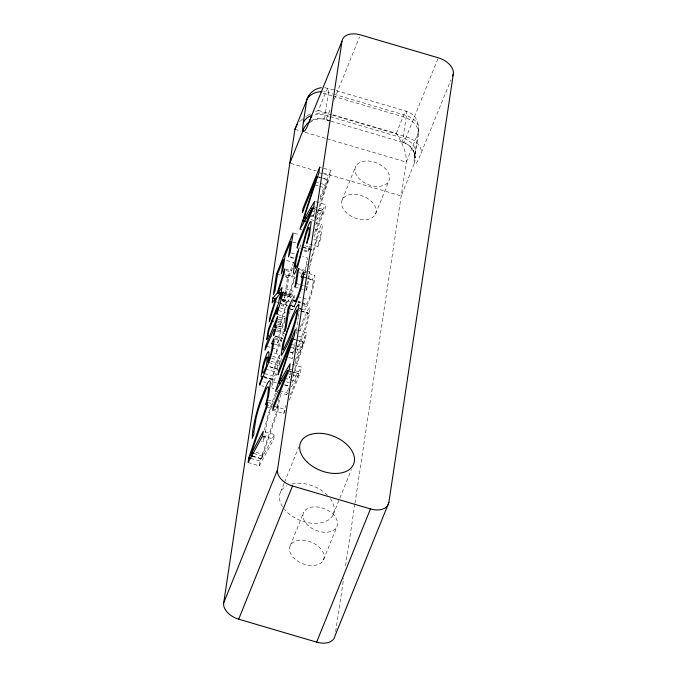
<?xml version="1.0" encoding="UTF-8"?>
<svg xmlns="http://www.w3.org/2000/svg" width="677" height="677" viewBox="0 0 677 677"><rect width="100%" height="100%" fill="white"/><g stroke="black" fill="none" stroke-linecap="round" stroke-linejoin="round"><path stroke-width="0.51" stroke-dasharray="3.38 2.54" d="M283.079 291.965L294.216 295.24L294.156 298.024L283.02 294.749M304.667 274.803L305.217 270.191M268.938 362.593L279.059 365.572L279.863 354.756L273.119 352.624M263.488 436.885L263.345 441.641L261.314 441.04M277.688 368.161L278.264 360.189L271.722 358.26M293.953 351.532L294.487 348.35M248.12 462.526L259.257 465.81L259.968 461.088L278.772 405.582L276.741 404.981M283.688 332.195L276.791 349.273L276.148 353.521L283.561 335.352M277.409 324.055L280.447 324.952L281.192 319.993L287.014 301.316L282.394 299.818M281.268 305.471L283.291 306.072L284.018 301.214L288.394 296.399L294.605 276.224M293.793 262.092L287.598 277.426L284.501 298.041L286.168 293.894L288.63 277.57L292.726 267.432M252.36 456.239L261.491 458.786A25.811 2.996 -73.6 0 0 263.065 454.411L278.044 410.406L278.772 405.582M271.536 384.214L273.423 379.442L263.302 376.454M284.018 294.732L289.062 296.331L295.104 277.121L283.968 273.846M292.752 275.048L292.439 277.088L285.355 275.006M289.595 313.773L290.052 310.735M280.447 324.952L287.691 301.223L292.32 295.663L293.014 291.051L281.877 287.767M259.257 465.81L273.711 439.212L274.413 434.549L263.277 431.266M272.696 410.27L283.832 413.545L284.475 409.255L286.024 405.413M278.569 392.305L286.667 394.691L288.571 387.811M296.255 330.977L298.252 317.665M298.405 316.641L298.87 313.569M304.201 250.025L308.247 251.218L309.668 245.006M311.564 215.125L313.595 215.718L314.221 211.529L315.77 207.695M300.004 288.529L306.08 290.323L308.331 275.387L309.761 271.832L298.633 268.549M306.08 290.323L307.519 286.769L309.761 271.832M290.289 394.86L295.722 381.422A78.1 9.072 -73.6 0 1 296.408 379.746L298.895 373.738L291.804 371.656M292.769 375.007L302.433 345.566A48.786 5.67 -73.6 0 1 303.635 342.19L296.568 339.964M314.712 232.533L320.136 219.094A78.1 9.072 -73.6 0 1 320.822 217.419L323.31 211.41L318.249 209.921M317.191 212.68L326.856 183.239A48.786 5.67 -73.6 0 1 328.057 179.862L316.946 176.452M289.248 400.124L300.478 372.333L301.282 367.027L290.145 363.752M292.676 377.605L305.606 338.272L306.453 332.644L295.316 329.369M314.06 236.84L324.901 210.005L325.696 204.699L314.56 201.424M316.447 217.249L330.021 175.952L330.867 170.325L319.739 167.041M335.657 631.599L343.671 578.336M345.558 565.811L354.824 504.196M354.985 503.155L406.293 162.099C406.691 151.758 401.622 142.001 396.333 133.42L330.528 114.049M323.251 172.99L401.199 195.932L414.324 163.453A34.942 4.062 -73.6 0 1 414.671 155.515L418.064 132.963A17.534 13.312 8.6 0 0 406.403 115.555L333.524 94.103M312.943 284.281L312.156 288.385A10.612 1.236 -73.6 0 1 311.259 291.897L311.115 292.422A9.343 1.083 -73.6 0 1 310.184 295.46L308.255 300.613A14.606 1.701 -73.6 0 1 306.334 304.244L305.386 304.574L303.787 302.907M280.608 394.378L278.856 403.23L276.893 408.096L272.839 406.911M264.504 430.107L265.951 423.184A25.235 2.936 -73.6 0 1 267.55 416.888L267.914 415.576A27.486 3.19 -73.6 0 1 269.065 411.574A26.268 3.055 -73.6 0 1 271.088 405.142L275.505 393.244M306.275 264.343L307.155 260.129M307.24 259.765L307.637 258.098L302.577 256.608M309.677 267.102L317.158 238.228A7.692 0.897 -73.6 0 1 318.275 234.758L319.603 231.517A6.897 0.804 -73.6 0 1 320.094 230.73C321.482 234.851 318.605 241.706 317.885 246.513L306.749 243.238M317.885 246.513L320.475 239.184L322.328 225.873A22.019 2.556 -73.6 0 0 322.1 224.798L321.448 224.916A12.118 1.405 -73.6 0 0 320.593 226.304L318.342 231.83A11.797 1.371 -73.6 0 0 316.768 236.722L310.938 259.892A12.524 1.456 -73.6 0 1 309.694 264.368M294.681 344.5L295.231 342.528M309.499 267.66L309.321 268.219A12.711 1.481 -73.6 0 1 308.966 269.285M271.587 406.386L270.91 408.4A21.249 2.471 -73.6 0 0 269.615 412.53A21.63 2.513 -73.6 0 0 268.693 415.703L268.405 416.744A19.498 2.268 -73.6 0 0 267.127 421.729L264.961 435.819A27.317 3.173 -73.6 0 0 265.113 437.249L263.345 441.641M280.473 361.856L281.598 358.37A6.888 0.804 -73.6 0 0 282.267 355.907M271.926 405.388L274.075 399.616M279.796 363.684L280.143 362.762M328.083 179.727L319.036 202.245M303.66 342.054L303.068 343.594M300.402 327.143L302.247 322.396A80.859 9.393 -73.6 0 1 303.795 318.588L307.544 310.278L309.736 307.502A16.036 1.862 -73.6 0 1 310.015 308.28C308.805 323.31 302.492 337.408 296.941 351.261M299.809 331.315L305.293 317.902L308.162 313.028A9.918 1.151 -73.6 0 1 308.382 314.069L305.471 326.365L297.448 347.309M302.721 344.466L294.613 364.573M285.229 317.471L280.033 331.214A8.259 0.956 -73.6 0 0 279.203 334.15L277.782 342.469A9.681 1.126 -73.6 0 0 277.815 342.917L272.755 341.428M279.059 365.572L279.44 364.624M285.322 319.891L280.557 332.153A3.994 0.465 -73.6 0 0 280.388 332.72A4.282 0.499 -73.6 0 0 280.083 333.829L279.406 337.154A7.692 0.897 -73.6 0 0 279.356 339.126M315.736 111.468L318.385 110.469L325.112 93.824A17.534 2.039 -73.6 0 1 328.463 92.614L332.509 93.798M329.995 110.046L327.169 116.808A17.822 2.073 -73.6 0 1 325.341 119.482C320.534 118.052 314.441 118.864 309.939 122.469M334.328 99.307L359.58 36.82M299.606 247.714L301.925 241.96M320.026 197.159L330.867 170.325M313.595 215.718L314.754 212.832M308.247 251.218L309.795 247.384M292.752 298.853L294.216 295.24M291.821 303.795L293.378 299.945M277.815 342.917L279.364 339.084L269.243 336.097M342.181 199.901L355.637 166.601M299.446 310.853L299.996 309.507A29.204 3.393 -73.6 0 1 300.486 308.306M313.163 280.82A23.788 2.767 -73.6 0 0 312.325 279.948L314.399 275.116A19.574 2.276 -73.6 0 1 314.797 276.182L314.585 279.618A29.771 3.461 -73.6 0 1 314.289 281.666L313.07 287.759A15.63 1.819 -73.6 0 1 311.716 292.963L311.505 293.725A13.633 1.582 -73.6 0 1 310.134 298.1L306.901 306.419A18.55 2.158 -73.6 0 1 305.158 309.516L304.1 310.049L302.983 308.704M278.264 360.189A5.103 0.592 -73.6 0 0 278.01 360.299L276.25 364.277A6.025 0.702 -73.6 0 0 275.412 366.875L275.217 367.577A7.836 0.914 -73.6 0 0 274.515 370.37L274.016 372.959A14.911 1.735 -73.6 0 0 273.863 374.059L273.753 375.286A11.204 1.303 -73.6 0 0 273.99 376.37L274.067 376.37A12.685 1.472 -73.6 0 0 274.329 376.217A11.712 1.362 -73.6 0 0 275.336 374.601L277.562 369.27L267.44 366.291M271.672 386.533L276.724 374.034M296.289 333.465L296.941 331.848M290.966 370.979L289.172 378.045L290.34 375.16M295.223 360.443L306.453 332.644M396.333 133.42L403.06 116.766A17.534 2.039 -73.6 0 1 406.403 115.555L403.01 138.116A17.475 2.031 -73.6 0 0 402.84 142.077L403.289 142.432M283.832 413.545L285.381 409.712M437.917 58.797L405.108 139.758A17.822 2.073 -73.6 0 1 403.289 142.432M375.49 214.135A18.118 11.594 22 0 0 354.723 194.333A18.118 11.594 22 0 0 346.294 212.578A18.118 11.594 22 0 0 375.49 214.135L388.936 180.835A18.118 11.594 22 0 0 368.178 161.033A18.118 11.594 22 0 0 359.749 179.278A18.118 11.594 22 0 0 388.936 180.835M280.557 492.069L284.12 483.251M284.518 482.269L298.76 447.015M402.84 142.077A17.534 17.137 -16.6 0 1 414.324 163.453L414.688 164.105L415.56 163.969A35.805 4.164 -73.6 0 0 418.301 159.933L450.95 79.869M290.154 545.755L303.609 512.455M333.202 514.562L351.405 469.516M323.454 559.989A18.118 11.594 22 0 0 302.687 540.187A18.118 11.594 22 0 0 294.267 558.432A18.118 11.594 22 0 0 323.454 559.989L336.909 526.689A18.118 11.594 22 0 0 316.142 506.887A18.118 11.594 22 0 0 307.722 525.132A18.118 11.594 22 0 0 336.909 526.689M274.447 398.685L275.903 395.241M296.12 353.089L296.518 352.209M276.233 394.522L276.851 393.235M323.31 211.41L323.064 211.918A48.422 5.628 -73.6 0 1 322.447 213.17L315.727 224.561M298.895 373.738L298.642 374.246A48.422 5.628 -73.6 0 1 298.032 375.49L291.305 386.889M261.474 458.904A23.517 2.733 -73.6 0 1 262.82 456.154L274.413 434.549M277.138 392.668L277.418 392.161A23.069 2.683 -73.6 0 1 278.382 390.68M286.667 394.691L287.7 392.956M316.455 220.127L325.696 204.699M292.041 382.446L301.282 367.027M287.031 301.189L287.014 301.214A15.926 1.853 -73.6 0 1 286.879 301.417L283.291 306.072M289.629 295.578L293.014 291.051M289.502 295.747L289.13 296.238M273.423 379.442L272.501 380.102A13.684 1.591 -73.6 0 1 272.289 379.281L273.88 369.634A11.873 1.379 -73.6 0 1 274.65 366.722L274.98 365.572A10.24 1.193 -73.6 0 1 276.03 362.271L279.618 354.545M299.589 121.733L302.154 119.414M302.34 119.262L302.915 118.805M305.784 116.723L306.436 116.3M307.096 115.885L307.984 115.344M308.433 115.073L310.489 113.922M294.427 345.456A14.86 1.726 -73.6 0 0 293.742 348.198L292.743 353.157A23.043 2.674 -73.6 0 0 292.43 355.366L292.303 357.828A16.087 1.87 -73.6 0 0 292.582 358.607L292.845 358.607M305.564 304.642L302.78 303.821M324.799 87.655L335.301 90.337M290.518 352.184L293.344 352.996M264.741 373.636L274.143 376.353M330.054 120.912L324.892 119.135A17.475 2.031 -73.6 0 1 325.07 115.166L328.463 92.614A17.534 13.312 8.6 0 0 323.665 91.742M331.053 121.2L403.018 142.407C408.57 144.074 413.038 148.593 414.722 154.128L413.122 150.379L415.365 157.589L414.459 153.645L414.925 156.074L414.916 154.644L414.823 157.699C416.101 142.864 426.502 118.103 406.344 111.24L336.3 90.633M299.454 269.564L306.478 271.612M264.208 377.656L272.729 380.135M330.291 120.938L325.341 119.49L330.342 120.955M332.195 95.906L325.112 93.824A17.534 11.221 22 0 0 322.04 93.113M333.211 96.202L403.06 116.766A17.534 11.221 22 0 1 418.064 132.963L406.293 162.099L326.322 138.557M318.385 110.469L329.521 113.744M331.451 114.853L328.413 113.956A17.534 11.221 22 0 0 314.822 114.311M332.466 115.149L406.361 136.906A17.534 11.221 22 0 1 421.365 153.104M329.115 116.359L325.07 115.166A17.534 13.312 8.6 0 0 315.101 114.515M330.131 116.656L403.01 138.116A17.534 13.312 8.6 0 1 414.671 155.524M294.935 129.315L301.011 131.11M305.065 132.294L325.307 138.26M290.865 163.453L316.167 170.9M318.892 172.669L330.021 175.952M316.921 176.579L328.057 179.862M315.093 181.817L326.229 185.092M314.746 184.829L318.791 186.014M319.806 186.319L324.867 187.808M313.764 206.73L324.901 210.005M318.232 210.056L323.293 211.546M310.777 210.877L321.913 214.16M311.386 215.76L314.424 216.657M309.008 215.819L320.136 219.094M310.853 219.543L313.891 220.431M314.678 228.978L320.246 230.612M299.953 229.08L301.976 229.681M294.123 233.235L299.192 234.724M313.925 239.489L320.001 241.283M292.811 241.994L295.841 242.891M304.845 245.734L308.898 246.927M302.974 247.088L314.111 250.363M303.118 247.435L313.239 250.414M297.118 247.943L300.148 248.831M303.77 250.854L308.83 252.343M291.161 252.97L295.206 254.163M290.188 256.888L294.241 258.081M290.484 257.438L294.537 258.631M286.489 260.433L293.573 262.524M303.144 271.832L314.272 275.107M299.217 272.704L301.24 273.296M302.255 273.593L305.293 274.49M285.728 269.209L291.795 270.995M286.016 270.563L292.092 272.349M308.28 278.729L312.334 279.923M277.494 274.295L280.532 275.192M285.592 276.681L288.63 277.57M285.576 276.825L287.598 277.426M296.382 283.485L299.42 284.382M300.427 284.678L303.465 285.576M304.481 285.872L307.519 286.769M294.944 287.04L298.997 288.233M297.474 296.492L308.602 299.776M282.191 292.684L292.32 295.663M284.145 293.302L286.168 293.894M284.636 293.996L289.697 295.485M281.903 294.63L292.024 297.609M297.762 301.197L300.546 302.01M297.821 301.917L300.85 302.805M301.866 303.11L304.904 303.998M298.142 302.45L299.996 303M282.377 299.056L289.46 301.147M303.533 305.691L309.609 307.476M282.631 299.733L287.691 301.223M282.182 299.784L289.265 301.866M281.996 300.622L284.018 301.214M282.284 300.952L286.329 302.145M299.462 308.323L303.516 309.516M299.259 308.577L302.289 309.474M274.803 301.477L277.841 302.374M278.848 302.67L285.939 304.76M280.54 303.694L287.717 305.699M301.214 311.082L308.297 313.163M290.069 308.839L293.107 309.736M290.01 309.017L293.039 309.914M279.999 307.832L286.075 309.617M278.459 310.498L285.542 312.579M277.917 314.627L285.009 316.709M278.552 316.87L285.643 318.96M278.162 319.095L281.192 319.993M277.917 321.11L283.993 322.904M277.536 322.506L282.597 323.995M278.729 325.908L283.367 327.27M277.231 325.908L282.292 327.397M277.477 327.812L283.536 329.707M277.113 329.877L283.612 331.789M298.515 336.19L305.606 338.272M276.436 331.163L284.535 333.549M292.523 338.771L295.561 339.668M292.506 338.906L295.536 339.803M296.551 340.099L303.635 342.19M274.54 335.843L282.639 338.221M275.15 336.367L282.233 338.458M274.701 338.949L281.784 341.039M290.67 344.144L294.723 345.338M295.731 345.634L301.807 347.419M290.323 347.149L294.377 348.342M295.384 348.647L300.444 350.136M274.574 344.178L281.065 346.091M289.917 351.972L293.97 353.166M266.67 346.294L270.715 347.487M271.731 347.783L276.791 349.273M288.656 357.448L292.701 358.641M272.721 356.322L279.813 358.404M271.13 361.281L278.213 363.363M289.341 369.058L300.478 372.333M287.759 370.463L290.797 371.351M287.733 370.59L290.772 371.487M291.787 371.783L298.87 373.873M269.556 366.545L277.655 368.931M287.37 373.501L297.491 376.48M265.232 368.957L276.368 372.24M284.585 378.147L295.722 381.422M286.43 381.87L289.468 382.759M263.277 376.615L273.398 379.594M284.721 384.798L288.774 385.992M284.695 384.959L288.749 386.152M263.438 381.836L265.46 382.429M275.827 389.461L278.865 390.358M279.872 390.654L286.963 392.745M261.787 385.78L263.81 386.372M275.531 391.408L277.553 392.008M267.728 399.946L273.796 401.74M267.635 402.299L272.696 403.788M274.354 406.268L284.475 409.255M265.756 404.821L271.832 406.606M266.907 407.131L278.044 410.406M262.574 435.937L273.711 439.212M263.091 436.648L265.113 437.24M255.982 452.312L263.065 454.402M253.714 453.446L262.82 456.129M252.386 456.103L261.491 458.786M250.854 458.405L259.968 461.088M304.328 277.409L307.172 278.255M308.12 278.535L312.85 279.948M301.087 311.056L307.95 313.096L302.983 311.581M276.318 382.945L271.722 381.456M315.507 222.801L322.1 224.798M271.917 387.929L273.813 388.505M304.836 277.536L304.633 276.766M311.555 120.472A17.534 17.137 -16.6 0 1 324.892 119.135M330.308 498.611A28.629 18.33 22 0 1 321.922 522.678A28.629 18.33 22 0 1 284.484 509.358M282.529 506.675A28.629 18.33 22 0 1 286.794 485.798M291.838 483.953A28.629 18.33 22 0 1 327.524 495.327M300.334 311.522A11.128 1.295 -73.6 0 1 300.436 311.276M313.155 280.87A17.458 2.031 -73.6 0 1 312.952 284.238M305.2 270.241A44.8 5.204 -73.6 0 1 306.292 264.301M305.496 277.299A12.288 1.43 -73.6 0 1 305.225 277.57M306.816 266.526A31.37 3.647 -73.6 0 1 307.214 264.275M278.949 398.338A30.118 3.503 -73.6 0 1 276.901 408.087"/><path stroke-width="1.02" d="M295.646 263.539L295.443 268.397L297 265.579A8.107 0.939 -73.6 0 0 298.472 261.39A12.524 1.456 -73.6 0 0 299.801 256.617L305.632 233.447A11.797 1.371 -73.6 0 1 307.214 228.547L307.95 226.55A16.062 1.87 -73.6 0 1 308.577 224.984L309.465 223.029A12.076 1.405 -73.6 0 1 310.168 221.819L310.963 221.523A21.842 2.539 -73.6 0 1 311.175 222.301L309.338 235.901L306.749 243.238C307.468 238.422 310.345 231.593 308.966 227.447A6.897 0.804 -73.6 0 0 308.467 228.234L307.138 231.483A7.692 0.897 -73.6 0 0 306.021 234.953L298.185 264.935A12.711 1.481 -73.6 0 1 296.45 269.759L294.867 273.246A12.288 1.43 -73.6 0 1 294.097 274.295L293.479 272.442L294.216 266.078M309.355 95.55A17.534 11.221 22 0 0 306.715 100.179L303.321 122.732A34.942 4.062 -73.6 0 0 302.974 130.661L303.33 131.321L304.201 131.186A35.805 4.164 -73.6 0 0 306.952 127.149L341.97 41.229A17.534 11.221 22 0 1 360.367 34.865L438.315 57.816A17.534 11.221 22 0 1 453.319 74.013L388.843 502.571L335.03 635.771A17.534 11.221 22 0 1 316.633 642.134L238.685 619.184A17.534 11.221 22 0 1 223.681 602.987L294.935 129.315L297.211 124.466M250.338 455.638L250.355 455.511A25.811 2.996 -73.6 0 0 251.937 451.136L266.907 407.131L267.635 402.299L248.831 457.804L248.12 462.526L262.574 435.937L263.277 431.266L251.683 452.854A23.517 2.733 -73.6 0 0 250.338 455.621L252.36 456.239M278.365 292.464L277.925 293.048L283.968 273.846L284.712 268.913L277.257 293.124L272.882 297.939L272.154 302.788L275.903 297.905L270.064 316.709L269.311 321.677L276.555 297.948L281.183 292.379L281.877 287.767L278.492 292.303M274.439 326.915L275.048 325.916A13.371 1.557 -73.6 0 1 276.047 325.138A10.654 1.236 -73.6 0 1 275.996 327.71A15.952 1.853 -73.6 0 1 275.547 330.308L273.533 335.538L274.54 330.258A8.234 0.956 -73.6 0 0 274.523 329.293L274.168 329.124A13.405 1.557 -73.6 0 0 273.846 329.454L265.02 350.237L265.655 345.998L277.545 316.574L276.901 320.813L274.439 326.915L276.444 327.626M288.994 308.72L286.126 327.77L284.501 331.798L288.047 308.247L292.007 299.979L292.963 299.716L294.334 301.341L295.206 300.952A14.606 1.701 -73.6 0 0 297.118 297.347L299.048 292.185A9.343 1.083 -73.6 0 0 299.979 289.138L300.123 288.622A10.527 1.227 -73.6 0 0 300.91 285.592L301.807 280.997A17.458 2.031 -73.6 0 0 301.993 277.46M280.65 383.766L278.628 383.165L279.246 381.269A54.482 6.33 -73.6 0 0 279.652 380.051L294.47 334.997L295.316 329.369L278.662 370.581L278.035 374.77L291.584 341.183M305.073 221.438L303.042 220.846L303.66 218.95A54.482 6.33 -73.6 0 0 304.075 217.723L318.892 172.669L319.739 167.041L303.084 208.254L302.458 212.443L316.921 176.579A54.397 6.321 -73.6 0 0 315.947 179.303L299.953 229.08L311.149 210.208A42.981 4.993 -73.6 0 0 311.936 208.634L312.173 208.135L314.204 208.728M303.042 220.846L314.56 201.424L313.764 206.73L297.118 247.943L297.762 243.644L309.008 215.819A78.1 9.072 -73.6 0 1 309.685 214.144L312.173 208.135M223.681 602.987L277.494 469.787L341.97 41.229M296.907 256.888L298.709 249.364L296.509 254.823L295.138 261.068A49.607 5.763 -73.6 0 0 294.207 266.103M291.931 340.319L292.506 338.906A54.397 6.321 -73.6 0 0 291.533 341.631L275.531 391.408L286.726 372.528A42.981 4.993 -73.6 0 0 287.513 370.962L287.759 370.463L285.271 376.463A78.1 9.072 -73.6 0 0 284.585 378.147L273.339 405.972L272.696 410.27L289.341 369.058L290.145 363.752L278.628 383.165M268.219 335.851A7.692 0.897 -73.6 0 1 268.278 333.854L268.947 330.554A4.282 0.499 -73.6 0 1 269.175 329.716A3.994 0.465 -73.6 0 1 269.421 328.87L277.976 307.231L276.91 314.331C278.899 306.876 281.556 299.429 283.079 291.965L280.16 299.183L280.887 294.334L279.339 298.168L278.611 303.017L268.896 327.93A8.259 0.956 -73.6 0 0 268.067 330.875L266.679 339.634L268.236 335.8M294.935 129.315L306.715 100.179A17.534 13.312 8.6 0 1 321.956 91.674M289.849 163.149L302.974 130.669A17.534 17.137 -16.6 0 1 309.998 121.395M271.79 343.357L273.686 338.652A26.064 3.03 -73.6 0 1 273.838 341.428L272.738 349.019L270.411 357.955L259.756 385.179C258.225 383.757 264.563 374.169 261.364 376.827A13.684 1.591 -73.6 0 1 261.153 376.006L262.744 366.359A11.873 1.379 -73.6 0 1 263.514 363.447L263.844 362.288A10.24 1.193 -73.6 0 1 264.893 358.988C268.337 348.867 270.165 348.477 267.923 362.297L270.47 355.087A6.888 0.804 -73.6 0 0 271.13 352.624L272.129 347.056A21.266 2.471 -73.6 0 0 272.129 343.814L271.79 343.357L273.813 343.95M302.01 277.401A23.788 2.767 -73.6 0 0 301.189 276.665L303.262 271.841A19.574 2.276 -73.6 0 1 303.668 272.899L303.448 276.334A29.771 3.461 -73.6 0 1 303.152 278.391L301.934 284.484A15.63 1.819 -73.6 0 1 300.58 289.688L300.368 290.441A13.633 1.582 -73.6 0 1 298.997 294.817L295.764 303.144A18.55 2.158 -73.6 0 1 294.021 306.232L292.862 306.732L291.347 305.031A21.579 2.505 -73.6 0 0 290.729 305.285L290.416 305.708M452.532 75.968L453.319 74.013M238.685 619.184L292.506 485.984A17.534 11.221 22 0 1 277.494 469.787M316.633 642.134L370.446 508.935A17.534 11.221 22 0 0 388.843 502.571M307.823 97.268C310.413 92.08 315.6 88.391 321.355 87.697M312.156 208.271L314.179 208.863M304.777 217.749L306.808 218.349M303.068 220.685L305.09 221.277M301.197 276.648L303.22 277.24M278.56 292.21L281.598 293.107M277.942 292.946L280.963 293.945M277.257 293.124L280.295 294.013M293.767 300.723L295.79 301.316M272.882 297.939L275.92 298.828M292.379 306.241L294.402 306.833M271.46 320.712L273.483 321.313M280.363 380.076L282.385 380.677M278.645 383.013L280.676 383.605M251.683 452.854L253.714 453.446M250.355 455.511L252.386 456.103M248.831 457.804L250.854 458.405M292.506 485.984L370.446 508.935M303.321 122.732A17.534 13.312 8.6 0 1 311.775 115.344M310.015 120.32A17.534 11.221 22 0 1 311.809 116.512M288.986 308.763A11.128 1.295 -73.6 0 1 290.433 305.632M295.629 263.581A31.37 3.647 -73.6 0 1 296.915 256.862M253.833 432.154L253.833 432.544A27.317 3.173 -73.6 0 0 253.985 433.965L252.208 438.357L252.724 430.809L254.814 419.909A25.235 2.936 -73.6 0 1 256.414 413.613L256.778 412.293A27.486 3.19 -73.6 0 1 257.929 408.299A26.268 3.055 -73.6 0 1 259.96 401.867L267.212 383.774A28.586 3.326 -73.6 0 1 268.735 381.447L268.989 381.185A31.1 3.613 -73.6 0 1 269.641 380.838L269.971 380.965A28.104 3.267 -73.6 0 1 270.377 382.581L268.464 396.578L265.756 404.821A30.118 3.503 -73.6 0 0 267.821 395.063L268.557 387.659A20.623 2.395 -73.6 0 0 268.126 386.779L267.643 386.982A23.069 2.683 -73.6 0 0 266.281 388.886L259.773 405.117A21.249 2.471 -73.6 0 0 258.165 410.304A21.63 2.513 -73.6 0 0 257.556 412.428L257.268 413.469A19.498 2.268 -73.6 0 0 255.991 418.454L253.833 432.154M267.246 357.693L266.433 365.986L264.199 371.318A11.712 1.362 -73.6 0 1 263.192 372.942A12.685 1.472 -73.6 0 1 262.93 373.095L262.854 373.086A11.204 1.303 -73.6 0 1 262.617 372.012L262.727 370.776A14.911 1.735 -73.6 0 1 262.879 369.684L263.378 367.095A7.836 0.914 -73.6 0 1 264.081 364.302L264.284 363.6A6.068 0.702 -73.6 0 1 265.223 360.697L266.873 357.024A5.103 0.592 -73.6 0 1 267.127 356.914L267.246 357.693M298.895 305.361C296.272 322.582 290.687 340.819 281.446 355.332A16.087 1.87 -73.6 0 1 281.167 354.545L282.605 344.923A14.86 1.726 -73.6 0 1 283.545 341.225L291.118 319.112A80.859 9.393 -73.6 0 1 292.667 315.304L296.408 307.003L298.599 304.227A16.036 1.862 -73.6 0 1 298.879 304.997L298.895 305.361M297.245 310.794C294.783 324.427 289.714 338.111 282.961 350.034A9.673 1.126 -73.6 0 1 282.758 348.993C285.178 335.343 290.23 321.668 297.025 309.753A9.918 1.151 -73.6 0 1 297.245 310.794M276.461 274.143L273.364 294.757L275.04 290.619L277.494 274.295L283.451 259.545L281.31 273.813L282.978 269.666L285.127 255.398L290.78 241.401L288.461 256.845L290.145 252.673L293.116 232.93L276.461 274.143M297.195 272.103L294.944 287.04L296.382 283.485L298.633 268.549L297.195 272.103M307.24 462.163A28.629 18.33 22 0 0 353.386 464.617A28.629 18.33 22 0 0 320.56 433.322A28.629 18.33 22 0 0 307.24 462.163"/></g></svg>
